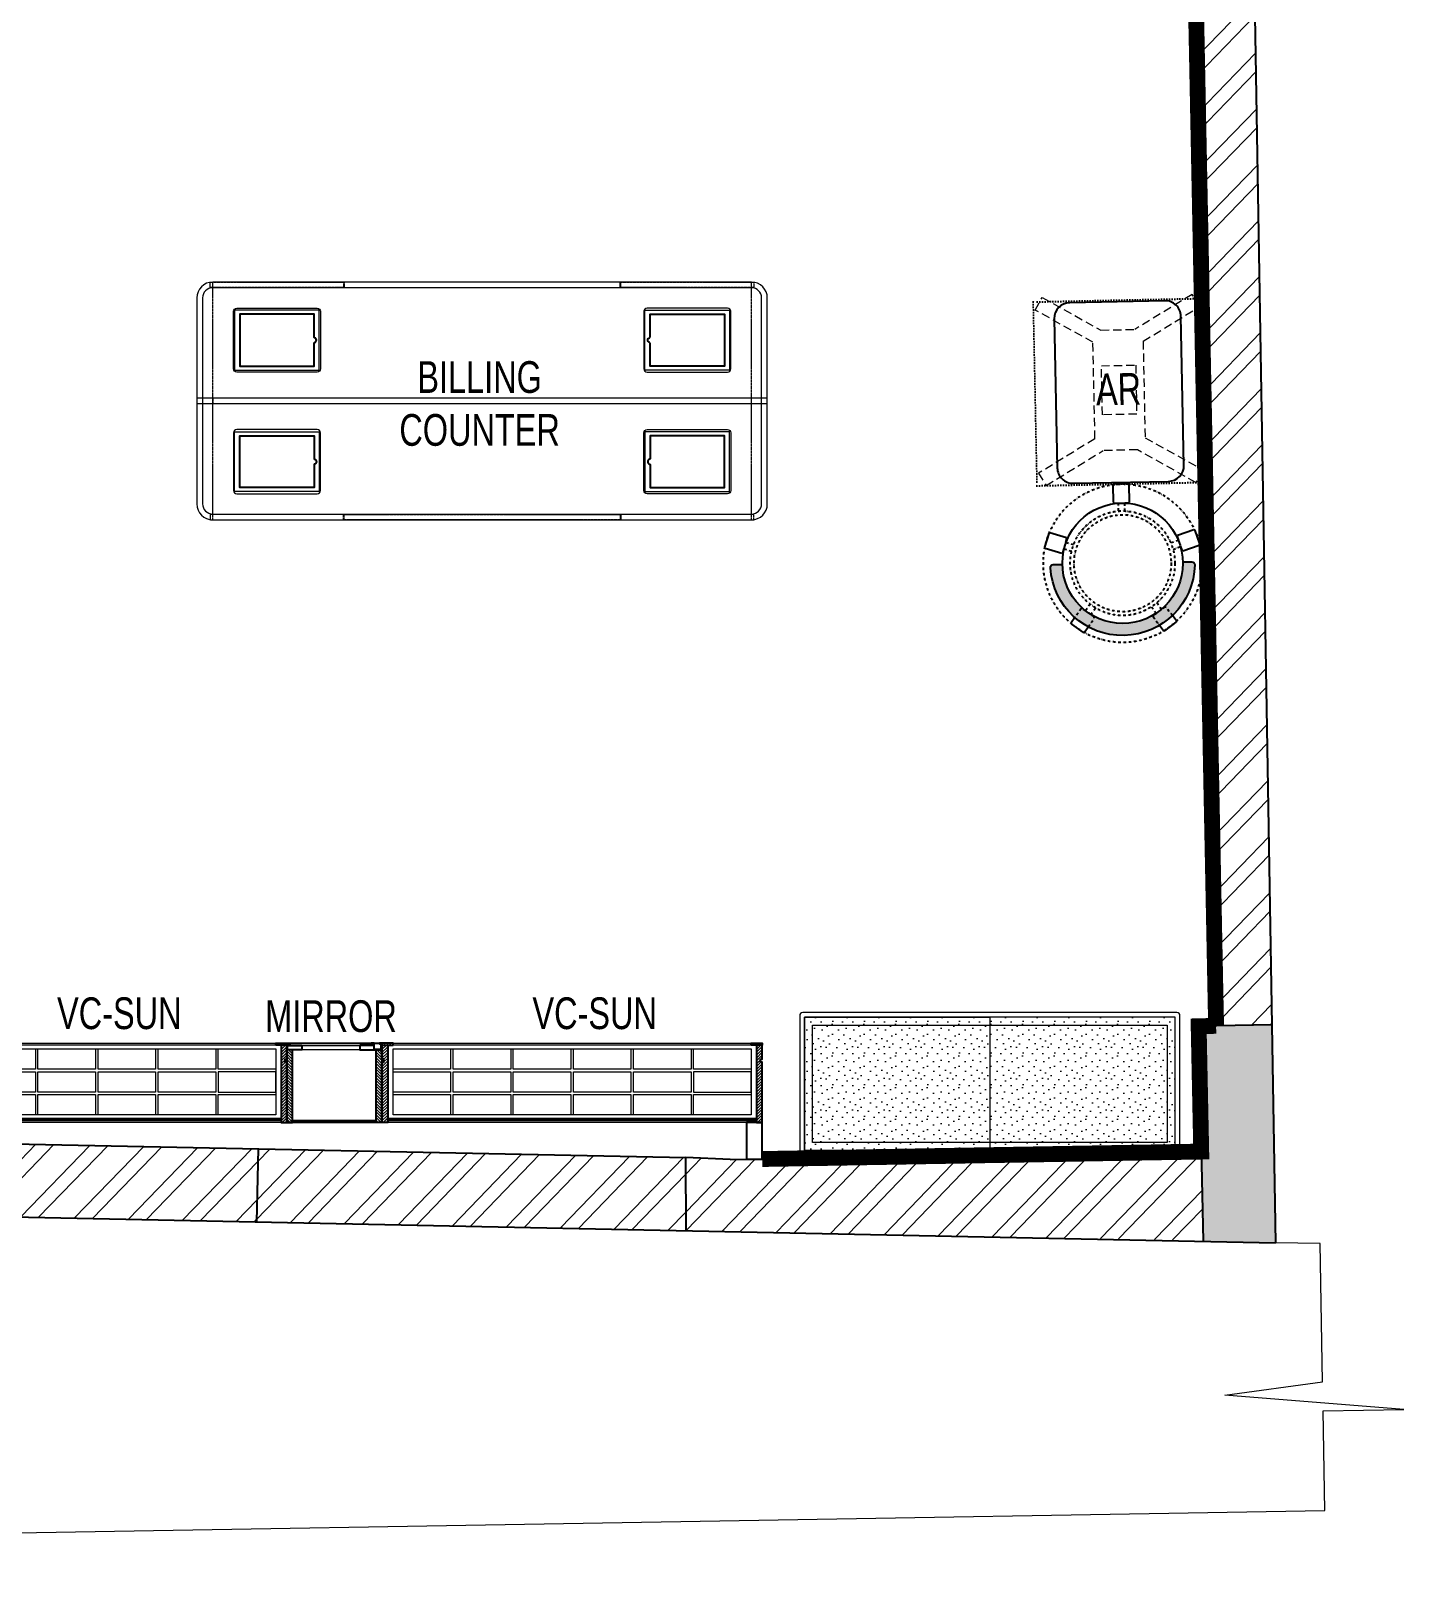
# Model space of a CAD drawing. Header units: feet. Extents: x 10328643 to 10345077, y -6275221 to -6263397.
# Drawn here: x 10340739 to 10345071, y -6275181 to -6270282 of the extents above; entities that cross this region are included whole.
import ezdxf

# ---------------------------------------------------------------- set-up
doc = ezdxf.new("R2010")
doc.units = ezdxf.units.FT
doc.header["$LTSCALE"] = 33
doc.header["$MEASUREMENT"] = 0
for name, pattern in [('ACAD_ISO03W100', [30, 12, -18]), ('DASHDOT2', [0.5, 0.25, -0.125, 0, -0.125]), ('DOT', [0.25, 0, -0.25]), ('HIDDEN2', [4.7624999999999975, 3.174999999999998, -1.587499999999999]), ('HIDDENX2', [0.75, 0.5, -0.25])]:
    doc.linetypes.add(name, pattern=pattern)
doc.layers.add('A-WALL', color=1, linetype='Continuous')
doc.layers.add('column', color=10, linetype='Continuous')
for name, color, linetype, lineweight in [('A-WALL HATCH', 251, 'Continuous', 0), ('column hatch', 5, 'Continuous', 0), ('HATCH', 9, 'Continuous', 9), ('LENS-HATCH', 251, 'Continuous', 5), ('LENS-PARTITION', 21, 'Continuous', 25), ('LENS-TEXT', 31, 'Continuous', 5), ('LENS_DIMENSION', 193, 'Continuous', 0), ('LENS_TEXT', 31, 'Continuous', 5), ('LK-FF&E FLOOR', 1, 'Continuous', 9), ('LK-FF&E WALL', 1, 'Continuous', 9), ('LK-FLUTTED FINISH', 20, 'Continuous', 30), ('LK-MIRROR', 133, 'Continuous', 13), ('LN-ELEVATION-1', 81, 'Continuous', 25), ('LN-ELEVATION-2', 103, 'Continuous', 20), ('LN-ELEVATION-3', 125, 'Continuous', 18), ('LN-ELEVATION-4', 145, 'Continuous', 13), ('LN-ELEVATION-5', 167, 'Continuous', 5), ('LN-HATCH', 251, 'Continuous', 0), ('PLANO-TXT', 252, 'Continuous', 5), ('Steps', 4, 'Continuous', 9)]:
    doc.layers.add(name, color=color, linetype=linetype, lineweight=lineweight)
doc.styles.add('LK TXT', font='GILC____.TTF', dxfattribs={"height": 100})
pattern_1 = [(45, (-3677982.209785789, 5465809.630638593), (-88.29995930067012, 88.29995930067012), []), (45, (-3677923.343146354, 5465809.630638593), (-88.29995930067012, 88.29995930067012), [])]
pattern_2 = [(45, (7858054.083674966, 3504049.203216764), (-4.490128060534575, 4.490128060534575), [])]

# ---------------------------------------------------------------- blocks, each defined once
blk = doc.blocks.new('A$Cfa4c734a')
at = {"layer": 'A-WALL HATCH'}
h = blk.add_hatch(dxfattribs=at)
h.set_pattern_fill('ANSI32', color=256, scale=333)
h.set_pattern_definition(pattern_1)
h.paths.add_polyline_path([(-140.8002693178132, 1534.868559050374), (-140.8002693178132, 11504.88015948795), (-1337.123808131553, 11516.73587332852), (-1339.403024584055, 11286.74716670904), (-331.4525190526619, 11276.75825286563), (-326.7478757947683, 4255.226223836653), (-326.1336221406236, 4058.874749935232), (-317.1160403387621, 1535.060372652486)])
h.paths.add_polyline_path([(-4479.265048931353, 6212.593245977537), (-4479.265048931353, 11239.59324597753), (-4709.265048931352, 11239.59324597753), (-4709.265048931352, 6212.593245977537)])
h.paths.add_polyline_path([(-3159.313659571111, 11304.78270559478), (-3157.034443117678, 11534.77141221426), (-4149.265048931352, 11544.60453991312), (-4149.265048931352, 11314.59324597753)])
h.paths.add_polyline_path([(-4709.265048931352, 5790.847628092393), (-4709.265048931352, 6020.880699847825), (-8083.252623632551, 6078.099506177939), (-8083.252623632551, 5848.066434422508)])
h.paths.add_polyline_path([(-8598.25262363255, 5856.800220367499), (-8598.25262363255, 6086.83329212293), (-11735.25262363255, 6140.033071755432), (-11735.25262363255, 5910)])
h.paths.add_polyline_path([(-326.748817663566, 4255.527300314454), (-326.1337621833336, 4058.91951579431), (-326.0527735147625, 4058.919561185874), (-326.7397916074842, 4255.527255986817)])
h.paths.add_polyline_path([(-1857.462878000922, 1139.272289847024), (-1997.384313770099, 1147.6979537429), (-1999.727950536646, 917.6236868100241), (-370.2185042239725, 858.6751408837736), (-370.2185042239725, 1139.469099324196)])
h = blk.add_hatch(dxfattribs=at)
h.set_pattern_fill('ANSI32', color=256, scale=333)
h.set_pattern_definition(pattern_1)
h.paths.add_polyline_path([(-3157.034443117683, 11534.77141221381), (-3159.31365957111, 11304.78270559494), (-1339.403024584048, 11286.74716670974), (-1337.123808131553, 11516.73587332847)])
h.paths.add_polyline_path([(-1999.727950536643, 917.6236868102641), (-1997.384313770099, 1147.69795374291), (-3346.43214078061, 1198.392730979316), (-3355.069028753796, 968.5549530440475)])
h = blk.add_hatch(dxfattribs=at)
h.set_pattern_fill('ANSI32', color=256, scale=333)
h.set_pattern_definition(pattern_1)
h.paths.add_polyline_path([(-3355.069028753788, 968.5549530442804), (-3346.432140780613, 1198.392730979249), (-4453.650653615594, 1240), (-4453.650653615594, 1009.83766343724)])
at = {"layer": 'column hatch'}
h = blk.add_hatch(color=251, dxfattribs=at)
h.dxf.hatch_style = 1
h.paths.add_polyline_path([(-140.8002693178132, 847.7685469025745), (-140.8002693178132, 1534.868559050374), (-372.1150162992999, 1534.673810766078), (-369.7132126856595, 856.3706812663003)])
at = {"layer": 'A-WALL'}
for p, q in [((-140.8002693178132, 11504.88015948795), (-140.8002693178132, 847.7685469025745)), ((-331.4525190526619, 11276.75825286563), (-326.7478757947683, 4255.226223836653)), ((-326.7478757947683, 4255.226223836653), (-326.1336221406236, 4058.874749935232)), ((-326.1336221406236, 4058.874749935232), (-317.1160341817885, 1535.058649563231)), ((-4453.650653615594, 1240), (-1997.38431377057, 1147.697953742929)), ((-3346.432140780613, 1198.392730979249), (-3355.069028753788, 968.5549530442804)), ((-1999.727950536646, 917.6236868100241), (-1997.384313770099, 1147.6979537429)), ((-1857.462878000922, 1139.272289847024), (-1997.38431377057, 1147.697953742929)), ((-1857.462878000922, 1139.272289847024), (-370.7149390177801, 1139.272289847024)), ((-4728.650653615594, 1020.171666027978), (-140.8002693178132, 847.7685469025745))]:
    blk.add_line(p, q, dxfattribs=at)
at = {"layer": 'column'}
for p, q in [((-140.8002693178132, 1534.868559050374), (-372.1150162992999, 1534.673810766078)), ((-372.1150162992999, 1534.673810766078), (-369.7132126856595, 856.3706812663003)), ((-372.1150162992999, 1534.673810766078), (-369.7132126856595, 856.3706812663003))]:
    blk.add_line(p, q, dxfattribs=at)
at = {"layer": 'Steps'}
for p, q in [((0, 842.4775274554268), (-140.8002693178132, 847.7685469025745)), ((0, 406.9005068922415), (0, 842.4775274554268)), ((-309.6892213970423, 369.8754642764106), (0, 406.9005068922415)), ((255.0894590085373, 315.3105371994898), (-309.6892213970423, 369.8754642764106)), ((0, 0), (0, 315.3105371994898)), ((0, 315.3105371994898), (255.0894590085373, 315.3105371994898)), ((-13635.25262363255, 0), (0, 0))]:
    blk.add_line(p, q, dxfattribs=at)
blk = doc.blocks.new('VC HD 1200')
at = {"layer": 'LN-HATCH', "ltscale": 0.5}
h = blk.add_hatch(dxfattribs=at)
h.set_pattern_fill('ANSI31', color=256, scale=2)
h.set_pattern_definition([(45, (3760859.752907088, 1795248.935917533), (-4.490128060534575, 4.490128060534575), [])])
h.paths.add_polyline_path([(-1200, 250), (-1200, 60), (-1194, 60), (-1194, 50), (-1200, 50), (-1200, 6), (-1182, 6), (-1182, 250)])
h = blk.add_hatch(dxfattribs=at)
h.set_pattern_fill('ANSI31', color=256, scale=2)
h.set_pattern_definition(pattern_2)
h.paths.add_polyline_path([(0, 250), (0, 60), (-6, 60), (-6, 50), (0, 50), (0, 6), (-18, 6), (-18, 250)])
h = blk.add_hatch(dxfattribs=at)
h.set_pattern_fill('ANSI31', color=256, scale=2)
h.set_pattern_definition([(45, (7858047.083674965, 3504049.203216764), (-4.490128060534575, 4.490128060534575), [])])
h.paths.add_polyline_path([(-1165, 6), (-1165, 0), (-1200, 0), (-1200, 6)])
h = blk.add_hatch(dxfattribs=at)
h.set_pattern_fill('ANSI31', color=256, scale=2)
h.set_pattern_definition(pattern_2)
h.paths.add_polyline_path([(-28, 6), (-28, 0), (0, 0), (0, 6)])
at = {"layer": 'LN-ELEVATION-1', "ltscale": 0.5}
for points in [[(-1200, 250), (-1200, 60), (-1194, 60), (-1194, 50), (-1200, 50), (-1200, 6), (-1182, 6), (-1182, 250)], [(0, 250), (0, 60), (-6, 60), (-6, 50), (0, 50), (0, 6), (-18, 6), (-18, 250)], [(-18, 238), (-1182, 238), (-1182, 244), (-18, 244)], [(-1165, 6), (-1165, 0), (-1200, 0), (-1200, 6)], [(-35, 6), (-35, 0), (0, 0), (0, 6)]]:
    blk.add_lwpolyline(points, close=True, dxfattribs=at)
at = {"layer": 'LN-ELEVATION-3', "ltscale": 0.5}
for p, q in [((-1182, 250), (-18, 250)), ((-1165, 6), (-35, 6)), ((-35, 0), (-1165, 0))]:
    blk.add_line(p, q, dxfattribs=at)
for points in [[(-1165.000000000465, 226), (-35, 226), (-35, 18), (-1165.000000000465, 18)], [(-1165.000000000465, 226), (-983.3333333334886, 226), (-983.3333333334886, 162), (-1165.000000000465, 162)], [(-975.3333333334886, 226), (-793.6666666665112, 226), (-793.6666666665112, 162), (-975.3333333334886, 162)], [(-785.6666666665112, 226), (-603.9999999995342, 226), (-603.9999999995342, 162), (-785.6666666665112, 162)], [(-595.9999999995342, 226), (-414.3333333325572, 226), (-414.3333333325572, 162), (-595.9999999995342, 162)], [(-406.3333333325572, 226), (-224.6666666655801, 226), (-224.6666666655801, 162), (-406.3333333325572, 162)], [(-216.6666666655801, 226), (-34.99999999860302, 226), (-34.99999999860302, 162), (-216.6666666655801, 162)], [(-1165.000000000465, 90), (-983.3333333334886, 90), (-983.3333333334886, 154), (-1165.000000000465, 154)], [(-975.3333333334886, 154), (-793.6666666665112, 154), (-793.6666666665112, 90), (-975.3333333334886, 90)], [(-785.6666666665112, 154), (-603.9999999995342, 154), (-603.9999999995342, 90), (-785.6666666665112, 90)], [(-595.9999999995342, 154), (-414.3333333325572, 154), (-414.3333333325572, 90), (-595.9999999995342, 90)], [(-406.3333333325572, 154), (-224.6666666655801, 154), (-224.6666666655801, 90), (-406.3333333325572, 90)], [(-216.6666666655801, 154), (-34.99999999860302, 154), (-34.99999999860302, 90), (-216.6666666655801, 90)], [(-1165.000000000465, 82), (-983.3333333334886, 82), (-983.3333333334886, 18), (-1165.000000000465, 18)], [(-975.3333333334886, 82), (-793.6666666665112, 82), (-793.6666666665112, 18), (-975.3333333334886, 18)], [(-785.6666666665112, 82), (-603.9999999995342, 82), (-603.9999999995342, 18), (-785.6666666665112, 18)], [(-595.9999999995342, 82), (-414.3333333325572, 82), (-414.3333333325572, 18), (-595.9999999995342, 18)], [(-406.3333333325572, 82), (-224.6666666655801, 82), (-224.6666666655801, 18), (-406.3333333325572, 18)], [(-216.6666666655801, 82), (-34.99999999860302, 82), (-34.99999999860302, 18), (-216.6666666655801, 18)]]:
    blk.add_lwpolyline(points, close=True, dxfattribs=at)
blk = doc.blocks.new('MIRROR')
at = {"layer": 'LN-HATCH', "ltscale": 0.5}
h = blk.add_hatch(dxfattribs=at)
h.set_pattern_fill('ANSI31', color=256, scale=2)
h.set_pattern_definition([(45, (4060433.741624544, 1708720.786904081), (-4.490128060534575, 4.490128060534575), [])])
h.paths.add_polyline_path([(212.944788963403, 101.3407590774622), (230.944788963403, 101.3407590774622), (230.944788963403, -127.6592409225377), (212.944788963403, -127.6592409225377)])
h.paths.add_polyline_path([(230.944788963403, 95.34075907746227), (494.9447889634027, 95.34075907746227), (494.9447889634027, 101.3407590774622), (230.944788963403, 101.3407590774622)])
h.paths.add_polyline_path([(512.9447889634027, 101.3407590774622), (494.9447889634027, 101.3407590774622), (494.9447889634027, -127.6592409225377), (512.9447889634027, -127.6592409225377)])
at = {"layer": 'Defpoints'}
blk.add_lwpolyline([(512.9447889634027, 101.3407590774622), (212.944788963403, 101.3407590774622), (212.944788963403, -148.6592409225377), (512.9447889634027, -148.6592409225377)], close=True, dxfattribs=at)
at = {"layer": 'LN-ELEVATION-1'}
for points in [[(212.944788963403, 101.3407590774622), (230.944788963403, 101.3407590774622), (230.944788963403, -127.6592409225377), (212.944788963403, -127.6592409225377)], [(230.944788963403, 95.34075907746227), (494.9447889634027, 95.34075907746227), (494.9447889634027, 101.3407590774622), (230.944788963403, 101.3407590774622)], [(512.9447889634027, 101.3407590774622), (494.9447889634027, 101.3407590774622), (494.9447889634027, -127.6592409225377), (512.9447889634027, -127.6592409225377)], [(259.944788963403, -141.6592409225377), (259.944788963403, -127.6592409225377), (214.944788963403, -127.6592409225377), (214.944788963403, -148.6592409225377), (223.944788963403, -148.6592409225377), (223.944788963403, -147.1592409225377), (216.444788963403, -147.1592409225377), (216.444788963403, -141.6592409225377)], [(442.944788963403, -141.6592409225377), (442.944788963403, -127.6592409225377), (487.9447889634028, -127.6592409225377), (487.9447889634028, -148.6592409225377), (478.9447889634026, -148.6592409225377), (478.9447889634026, -147.1592409225377), (486.4447889634027, -147.1592409225377), (486.4447889634027, -141.6592409225377)], [(504.944788963403, -148.6592409225377), (504.944788963403, -147.1592409225377), (509.444788963403, -147.1592409225377), (509.444788963403, -129.1592409225377), (487.9447889634028, -129.1592409225377), (487.9447889634028, -127.6592409225377), (510.9447889634028, -127.6592409225377), (510.9447889634028, -148.6592409225377)]]:
    blk.add_lwpolyline(points, close=True, dxfattribs=at)
at = {"layer": 'LN-ELEVATION-2', "color": 4, "lineweight": 0}
blk.add_lwpolyline([(216.444788963403, -141.6592409225377), (486.4447889634027, -141.6592409225377), (486.4447889634027, -147.1592409225377), (216.444788963403, -147.1592409225377)], close=True, dxfattribs=at)
at = {"layer": 'LN-ELEVATION-2'}
blk.add_lwpolyline([(259.944788963403, -141.6592409225377), (442.944788963403, -141.6592409225377), (442.944788963403, -127.6592409225377), (259.944788963403, -127.6592409225377)], close=True, dxfattribs=at)
at = {"layer": 'LN-ELEVATION-4', "ltscale": 0.5}
blk.add_line((478.9447889634026, -148.6592409225377), (223.944788963403, -148.6592409225377), dxfattribs=at)
blk = doc.blocks.new('AR')
at = {"layer": 'LN-ELEVATION-2', "linetype": 'DOT', "lineweight": 25}
blk.add_lwpolyline([(0, 13.41378593863919), (530, 13.41378593863919), (530, 593.4137859386392), (0, 593.4137859386392)], close=True, dxfattribs=at)
at = {"layer": 'LN-ELEVATION-2', "lineweight": 25}
blk.add_lwpolyline([(465, 68.22063546301797), (465, 538.2206354630179, 0.4142135623730951), (415, 588.2206354630177), (115, 588.2206354630177, 0.4142135623730951), (65, 538.2206354630179), (65, 68.22063546301797, 0.4142135623730951), (115, 18.22063546301797), (415, 18.22063546301797, 0.4142135623730951)], format="xyb", close=True, dxfattribs=at)
at = {"layer": 'LN-ELEVATION-4', "linetype": 'HIDDEN2', "ltscale": 0.25}
for points in [[(185.8456009030342, 448.8780772723258), (5.888936847448348, 554.0078910568263), (28.48512306064368, 593.350836840691), (211.0874861851335, 486.6754184374586)], [(344.154399111867, 448.8780772762837), (524.1110631600021, 554.0078910947777), (501.5148769393563, 593.3508368753828), (318.9125138223171, 486.6754184374586)], [(185.8456009030342, 144.472759603057), (185.8456009030342, 448.8780772723258)], [(211.0874861851335, 486.6754184376913), (318.9125138223171, 486.6754184376913)], [(344.154399111867, 448.8780772762837), (344.154399111867, 144.4727595990989)], [(185.8456009030342, 144.472759603057), (5.888936847448348, 39.34294581855647), (28.48512306064368, 3.46917659e-08), (211.0874861851335, 106.6754184379242)], [(318.9125138223171, 106.6754184376914), (211.0874861851335, 106.6754184376914)], [(344.154399111867, 144.4727595990989), (524.1110631600021, 39.34294578060508), (501.5148769393563, 0), (318.9125138223171, 106.6754184379242)]]:
    blk.add_lwpolyline(points, dxfattribs=at)
blk.add_lwpolyline([(210.8456009030342, 373.9866790841333), (319.154399111867, 373.9866790841333), (319.154399111867, 219.3641577917151), (210.8456009030342, 219.3641577917151)], close=True, dxfattribs=at)
blk = doc.blocks.new('DR STOOL')
at = {"layer": 'HATCH'}
h = blk.add_hatch(dxfattribs=at)
h.set_pattern_fill('ANSI36', color=250, angle=-90.00000000000001)
h.set_pattern_definition([(315, (-227.8099174643867, 917.3997257252777), (6.173926083235043, -1.683798022700468), [7.9375, -1.587499999999999, 0, -1.587499999999999])])
edge = h.paths.add_edge_path()
edge.add_line((-190.0000000041909, 4.511094e-10), (-218.6899174675346, 4.511094e-10))
edge.add_arc((-218.6899174670689, 9.120000000388245), 9.119999999940092, 177.6119845363388, 269.9999999996136, ccw=False)
edge.add_arc((-1.8626451e-09, 3.565219e-10), 228.000000002257, 2.3880154632688004, 177.6119845367313, ccw=False)
edge.add_arc((218.6899174633436, 9.120000000497384), 9.120000000051716, -90.00000000034493, 2.3880154629299, ccw=False)
edge.add_line((218.6899174633436, 4.511094e-10), (190, 4.511094e-10))
edge.add_arc((-1.8626451e-09, 4.511094e-10), 190.000000001979, -1.27e-14, 180)
at = {"layer": 'LN-ELEVATION-1', "color": 1, "ltscale": 100}
for p, q in [((-128.6221585394814, 215.4841044476634), (-165.2704676063731, 189.0243927398114)), ((-124.7228340068832, 214.8545704018979), (-128.6221585394814, 215.4841044476634)), ((-112.6981821293011, 198.1996966340157), (-124.7228340068832, 214.8545704018979)), ((124.7553772013634, 214.9803744515593), (112.5488144652918, 198.2845540212292)), ((128.7014972954057, 215.5933048763618), (124.7553772013634, 214.9803744515593)), ((128.7014972954057, 215.5933048763618), (124.7553772013634, 214.9803744515593)), ((165.1911288509145, 188.915192311113), (128.7014972954057, 215.5933048763618)), ((165.1911288509145, 188.915192311113), (128.7014972954057, 215.5933048763618)), ((-165.2704676063731, 189.0243927398114), (-165.9069543029182, 185.0820035930228)), ((-165.9069543029182, 185.0820035930228), (-153.8003208162263, 168.3135803133482)), ((153.6734594982117, 168.4294150282658), (165.7973639420234, 185.0121775862135)), ((165.7973639420234, 185.0121775862135), (165.1911288509145, 188.915192311113)), ((165.7973639420234, 185.0121775862135), (165.1911288509145, 188.915192311113)), ((-191.2928382232785, -35.45407700946089), (-242.9550312487409, -52.24013893969095)), ((-187.9259491492994, -37.1695928365807), (-191.2928382232785, -35.45407700946089)), ((-184.1424400564283, -48.81403796559607), (-187.9259491492994, -37.1695928365807)), ((188.0651108901948, -36.96233201187715), (184.0504167033359, -49.19388854173303)), ((191.3981811110861, -35.27656588272658), (188.0651108901948, -36.96233201187715)), ((243.0100176925771, -52.21682526778022), (191.3981811110861, -35.27656588272658)), ((-242.9550312487409, -52.24013893969095), (-244.7482102331705, -55.75945052818861)), ((-244.7482102331705, -55.75945052818861), (-230.7800458371639, -98.74904560100549)), ((-227.2218665438704, -100.5620286722478), (-175.5596735184081, -83.7759667420105)), ((-173.8639617776498, -80.4479453730819), (-177.8421125086024, -68.2044548037811)), ((-175.5596735184081, -83.7759667420105), (-173.8639617776498, -80.4479453730819)), ((177.6922140880488, -68.56540505095472), (173.8739495249465, -80.1985000452405)), ((173.8739495249465, -80.1985000452405), (175.5794035866856, -83.5704969359358)), ((175.5794035866856, -83.5704969359358), (227.1912401677109, -100.5107563209894)), ((230.715890809428, -98.7280946081737), (244.8123673382215, -55.78040257930116)), ((244.8123673382215, -55.78040257930116), (243.0100176925771, -52.21682526778022)), ((-230.7800458371639, -98.74904560100549), (-227.2218665438704, -100.5620286722478)), ((227.1912401677109, -100.5107563209894), (230.715890809428, -98.7280946081737)), ((-22.72193054761737, -190.2142363802995), (-25.39390889601782, -192.886214728569)), ((-25.39390889601782, -192.886214728569), (-25.39390889601782, -247.2070584567482)), ((-10.47823652112856, -190.2142363802995), (-22.72193054761737, -190.2142363802995)), ((22.78362171910703, -190.2142363802995), (9.910054048988968, -190.2142363802995)), ((25.42475448176265, -192.8553691428751), (22.78362171910703, -190.2142363802995)), ((25.42475448176265, -247.1762128710543), (25.42475448176265, -192.8553691428751)), ((-25.39390889601782, -247.2070584567482), (-22.60096735274419, -250)), ((-22.60096735274419, -250), (22.60096735274419, -250)), ((22.60096735274419, -250), (25.42475448176265, -247.1762128710543))]:
    blk.add_line(p, q, dxfattribs=at)
at = {"layer": 'LN-ELEVATION-1', "linetype": 'DASHDOT2'}
for p, q in [((-92.92521573789418, 170.8129362839827), (-112.6981821293011, 198.1996966340157)), ((112.5488144652918, 198.2845540212292), (92.69529851106927, 171.1294289919315)), ((-153.8003208162263, 168.3135803133482), (-134.1093360339291, 141.0403694751003)), ((-130.4219571123831, 140.4450534014686), (-119.9844727469608, 147.9808124662595)), ((-119.9844727469608, 147.9808124662595), (-105.3687285655178, 126.9741353208374)), ((-103.4542870586738, 159.9154408004979), (-93.52748446213081, 167.0824927485227)), ((-88.15393704269081, 139.4771787207864), (-103.4542870586738, 159.9154408004979)), ((-93.52748446213081, 167.0824927485227), (-92.92521573789418, 170.8129362839827)), ((103.6608748426661, 159.8406005539291), (88.19885099539533, 139.4487815762331)), ((92.69529851106927, 171.1294289919315), (93.26858203159645, 167.4385604566923)), ((93.26858203159645, 167.4385604566923), (103.6608748426661, 159.8406005539291)), ((105.4096150295809, 126.94019481352), (120.1194891873747, 147.8074627162714)), ((120.1194891873747, 147.8074627162714), (130.0033113472163, 140.5812532722048)), ((133.7372852512635, 141.1612321265929), (153.6734594982117, 168.4294150282658)), ((-134.1093360339291, 141.0403694751003), (-130.4219571123831, 140.4450534014686)), ((130.0033113472163, 140.5812532722048), (133.7372852512635, 141.1612321265929)), ((-159.954806596972, -40.49024384317454), (-184.1424400564283, -48.81403796559607)), ((184.0504167033359, -49.19388854173303), (159.8786162491887, -40.79004861696012)), ((-177.8421125086024, -68.2044548037811), (-153.4148110738024, -60.73628028803068)), ((153.3006618716754, -61.02382378749462), (177.6922140880488, -68.56540505095472)), ((-10.92024635523557, -164.6382343793375), (-10.47823652112856, -190.2142363802995)), ((9.910054048988968, -190.2142363802995), (10.35584833659231, -164.674698740353))]:
    blk.add_line(p, q, dxfattribs=at)
at = {"layer": 'LN-ELEVATION-1', "color": 1, "ltscale": 100}
blk.add_lwpolyline([(-190.0000000023283, 0), (-218.6899174656719, 0, -0.4264743413925903), (-227.8019973598421, 9.5, -0.959166304662544), (227.8019973593764, 9.5, -0.4264743413925903), (218.6899174647406, 0), (190.0000000013969, 0)], format="xyb", dxfattribs=at)
at = {"layer": 'LN-ELEVATION-1', "linetype": 'DASHDOT2'}
for radius in [250, 165, 153]:
    blk.add_circle((0, 0), radius, dxfattribs=at)
at = {"layer": 'LN-ELEVATION-1', "color": 1, "ltscale": 100}
blk.add_circle((0, 0), 190, dxfattribs=at)
blk = doc.blocks.new('I-PAD Frame')
at = {"color": 3, "linetype": 'Continuous'}
blk.add_lwpolyline([(357868.7410323084, -232321.1361381283), (358122.7410323085, -232321.1361381283, 0.4142135623713902), (358132.7410323086, -232311.1361381283), (358132.7410323086, -232129.1361381283, 0.4142135623713902), (358122.7410323085, -232119.1361381283), (357868.7410323084, -232119.1361381283, 0.4142135623713902), (357858.7410323085, -232129.1361381283), (357858.7410323085, -232311.1361381283, 0.4142135623713902)], format="xyb", close=True, dxfattribs=at)
at = {"color": 3, "linetype": 'Continuous', "lineweight": 25}
blk.add_lwpolyline([(358113.2410323085, -232229.6755301424), (358113.2410323085, -232302.1361381283), (357878.2410323086, -232302.1361381283), (357878.2410323086, -232138.1361381283), (358113.2410323085, -232138.1361381283), (358113.2410323085, -232210.5967461141, 0.3275382217372251), (358114.6410323081, -232212.5046245168, -0.733799385757267), (358114.6410323086, -232227.7676517396, 0.3275382217372252)], format="xyb", close=True, dxfattribs=at)
blk = doc.blocks.new('Billing Counter 1800')
at = {"color": 5, "linetype": 'HIDDENX2', "ltscale": 0.025}
for p, q in [((-849.9999978118577, -374.9978339364752), (-850.0000002956948, 375)), ((849.9999976539983, -374.9978339364752), (850.0000001378356, 375))]:
    blk.add_line(p, q, dxfattribs=at)
at = {"color": 0, "linetype": 'Continuous'}
for p, q in [((850, 375), (-850, 375)), ((900, -325), (900, 325)), ((-850, -375), (850, -375))]:
    blk.add_line(p, q, dxfattribs=at)
at = {"color": 2, "linetype": 'Continuous'}
blk.add_line((849, -375), (849.9999976539983, -374.9978339364752), dxfattribs=at)
at = {"color": 2, "linetype": 'HIDDENX2', "ltscale": 0.025}
for points in [[(-857.9999984272289, 375), (-437.4115580061916, 375), (-437.4115580851212, 358), (-857.9999985061586, 358)], [(435.3333326776046, 375), (-435.2551077436656, 375), (-435.2551076647359, 358), (435.3333327565342, 358)], [(437.3333327565342, 375), (857.9217731775715, 375), (857.9217730986419, 358), (437.3333326776046, 358)], [(-857.9999984272289, -375), (-437.4115580061916, -375), (-437.4115580851212, -358), (-857.9999985061586, -358)], [(435.3333326776046, -375), (-435.2551077436656, -375), (-435.2551076647359, -358), (435.3333327563014, -358)], [(437.3333327563013, -375), (857.9217731775715, -375), (857.9217730986419, -358), (437.3333326776046, -358)]]:
    blk.add_lwpolyline(points, close=True, dxfattribs=at)
at = {"color": 5, "linetype": 'Continuous'}
for points in [[(-780.9166655030566, 97.25000000000001), (-513.9166655030567, 97.25000000000001), (-513.9166655030567, 286.25), (-780.9166655030566, 286.25)], [(780.9166655030566, 97.25000000000001), (513.9166655030567, 97.25000000000001), (513.9166655030567, 286.25), (780.9166655030566, 286.25)], [(-780.9166655030566, -97.25000000000001), (-513.9166655030567, -97.25000000000001), (-513.9166655030567, -286.25), (-780.9166655030566, -286.25)], [(780.9166655030566, -97.25000000000001), (513.9166655030567, -97.25000000000001), (513.9166655030567, -286.25), (780.9166655030566, -286.25)]]:
    blk.add_lwpolyline(points, close=True, dxfattribs=at)
at = {"color": 5, "linetype": 'HIDDENX2', "ltscale": 0.025}
blk.add_lwpolyline([(850, 8.5), (-850, 8.5), (-850, -8.5), (850, -8.5)], close=True, dxfattribs=at)
at = {"color": 0, "linetype": 'Continuous'}
for centre, radius, start, end in [((-850, 325), 50.0000000000291, 90, 180), ((849.999999999767, 325), 50.00000000005822, 0, 90), ((849.999999999767, -325), 50.0000000000291, 270, 0)]:
    blk.add_arc(centre, radius, start, end, dxfattribs=at)
at = {"layer": 'LN-ELEVATION-2'}
blk.add_line((-900, 325), (-900, -325), dxfattribs=at)
for points in [[(850, 375), (-850, 375, 0.4142135623725836), (-900, 325), (-900, -325, 0.4142135623725836), (-850, -375), (850, -375, 0.4142135623725837), (900, -325), (900, 325, 0.4142135623725836)], [(850, 357), (-850, 357, 0.4142135623730951), (-882, 325), (-882, -325, 0.4142135623730951), (-850, -357), (850, -357, 0.4142135623730951), (882, -325), (882, 325, 0.4142135623730951)]]:
    blk.add_lwpolyline(points, format="xyb", close=True, dxfattribs=at)
blk.add_lwpolyline([(-900, -8.5), (900, -8.5), (900, 8.5), (-900, 8.5)], close=True, dxfattribs=at)
blk.add_arc((-850, -325), 50.00000000005822, 180, 270, dxfattribs=at)
at = {"color": 2, "linetype": 'Continuous', "xscale": -1, "rotation": 180}
blk.add_blockref('I-PAD Frame', (-358643.1576978308, -232028.3861380983), dxfattribs=at)
at = {"color": 2, "linetype": 'Continuous', "rotation": 180}
blk.add_blockref('I-PAD Frame', (358643.1576977922, -232028.3861381579), dxfattribs=at)
at = {"color": 2, "linetype": 'Continuous'}
blk.add_blockref('I-PAD Frame', (-358643.1576978113, 232028.3861381281), dxfattribs=at)
at = {"color": 2, "linetype": 'Continuous', "xscale": -1}
blk.add_blockref('I-PAD Frame', (358643.1576978117, 232028.3861381281), dxfattribs=at)
at = {"layer": 'LENS-TEXT', "color": 0, "linetype": 'Continuous', "ltscale": 3, "insert": (-7.865375894587486, -8.871815700083971), "char_height": 100, "attachment_point": 5, "style": 'LK TXT'}
blk.add_mtext_dynamic_manual_height_columns('BILLING COUNTER', width=353.0555573365615, gutter_width=0.5, heights=[0], dxfattribs=at)
blk = doc.blocks.new('2 seater bench')
at = {"layer": 'LENS-HATCH', "lineweight": 0}
h = blk.add_hatch(dxfattribs=at)
h.set_pattern_fill('STIP1', color=177, scale=100, angle=269.9999999999999, pattern_type=2)
h.set_pattern_definition([(270, (6617251.078707985, -170421.6063060569), (100, -1.516e-13), [0, -100]), (270, (6617235.078707984, -170433.6063060569), (100, -1.516e-13), [0, -100]), (270, (6617211.078707985, -170428.6063060569), (100, -1.516e-13), [0, -100]), (270, (6617188.078707985, -170463.6063060569), (100, -1.516e-13), [0, -100]), (270, (6617224.078707985, -170460.6063060569), (100, -1.516e-13), [0, -100]), (270, (6617248.078707985, -170487.6063060569), (100, -1.516e-13), [0, -100]), (270, (6617255.078707985, -170452.6063060569), (100, -1.516e-13), [0, -100]), (270, (6617214.078707985, -170494.6063060569), (100, -1.516e-13), [0, -100]), (270, (6617182.078707985, -170489.6063060569), (100, -1.516e-13), [0, -100]), (270, (6617167.078707985, -170415.6063060568), (100, -1.516e-13), [0, -100]), (270, (6617187.078707985, -170433.6063060569), (100, -1.516e-13), [0, -100]), (270, (6617168.078707984, -170447.6063060569), (100, -1.516e-13), [0, -100]), (270, (6617232.078707985, -170508.6063060569), (100, -1.516e-13), [0, -100]), (270, (6617207.078707984, -170476.6063060568), (100, -1.516e-13), [0, -100]), (270, (6617240.078707984, -170468.6063060569), (100, -1.516e-13), [0, -100]), (270, (6617231.078707984, -170485.6063060569), (100, -1.516e-13), [0, -100]), (270, (6617204.078707985, -170449.6063060568), (100, -1.516e-13), [0, -100]), (270, (6617258.078707984, -170477.6063060569), (100, -1.516e-13), [0, -100]), (270, (6617199.078707984, -170508.6063060569), (100, -1.516e-13), [0, -100]), (270, (6617169.078707985, -170505.6063060569), (100, -1.516e-13), [0, -100])])
h.paths.add_polyline_path([(585, 210), (0, 210), (0, -210), (585, -210)])
h.paths.add_polyline_path([(0, 245), (0, -210)])
h.paths.add_polyline_path([(-585, 210), (0, 210), (0, -210), (-585, -210)])
at = {"layer": 'LN-ELEVATION-2', "ltscale": 0.5}
for points in [[(-585, 210), (0, 210), (0, -210), (-585, -210)], [(585.0000000009313, 210), (0, 210), (0, -210), (585.0000000009313, -210)]]:
    blk.add_lwpolyline(points, close=True, dxfattribs=at)
at = {"layer": 'LN-ELEVATION-5', "ltscale": 0.5}
blk.add_lwpolyline([(590, 225), (-590, 225, 0.4142135623730951), (-600, 215), (-600, -215, 0.4142135623730951), (-590, -225), (590, -225, 0.4142135623730951), (600, -215), (600, 215, 0.4142135623730951)], format="xyb", close=True, dxfattribs=at)
blk.add_lwpolyline([(585, 210), (-585, 210), (-585, -210), (585, -210)], close=True, dxfattribs=at)
at = {"layer": 'LN-ELEVATION-5', "linetype": 'HIDDEN2', "ltscale": 11}
blk.add_lwpolyline([(-560, 185), (560.0000000009313, 185), (560.0000000009313, -185), (-560, -185)], close=True, dxfattribs=at)

msp = doc.modelspace()

# ---------------------------------------------------------------- linework, layer by layer
at = {"layer": 'LENS-PARTITION'}
msp.add_lwpolyline([(10342996.43987326, -6273841.750227579), (10343046.43987326, -6273840.869122787), (10343046.43987326, -6273725.555225061), (10342996.43987326, -6273725.555225061)], close=True, dxfattribs=at)
at = {"layer": 'LK-FLUTTED FINISH', "linetype": 'ACAD_ISO03W100', "ltscale": 0.05, "const_width": 50}
msp.add_lwpolyline([(10344404.64611609, -6269680.128418323), (10344478.40057121, -6273420.77467121)], dxfattribs=at)
at = {"layer": 'LK-MIRROR', "linetype": 'ACAD_ISO03W100', "ltscale": 0.05, "const_width": 50}
msp.add_lwpolyline([(10343046.43987326, -6273840.902287197), (10344431.52047203, -6273817.412971728), (10344423.41602175, -6273422.092037742), (10344478.40057121, -6273420.77467121)], dxfattribs=at)

# ---------------------------------------------------------------- block references
at = {"layer": 'LENS_DIMENSION', "rotation": 0.9715749696619951}
msp.add_blockref('A$Cfa4c734a', (10344821.50003543, -6274950.235489403), dxfattribs=at)
at = {"layer": 'LK-FF&E FLOOR'}
for name, p in [('Billing Counter 1800', (10342162.39483189, -6271449.193505938)), ('2 seater bench', (10343764.42786019, -6273603.726067023))]:
    msp.add_blockref(name, p, dxfattribs=at)
at = {"layer": 'LK-FF&E FLOOR', "rotation": 181.1762917605823}
for name, p in [('AR', (10344431.00777371, -6271112.651930584)), ('DR STOOL', (10344183.37782602, -6271961.328089855))]:
    msp.add_blockref(name, p, dxfattribs=at)
at = {"layer": 'LK-FF&E WALL', "rotation": 180.0000000000794}
for p in [(10340346.43987326, -6273475.555225066), (10341846.43987326, -6273475.555225063)]:
    msp.add_blockref('VC HD 1200', p, dxfattribs=at)
at = {"layer": 'LK-FF&E WALL', "xscale": -1, "rotation": 180}
msp.add_blockref('MIRROR', (10341333.4950843, -6273624.214465987), dxfattribs=at)

# ---------------------------------------------------------------- texts
at = {"layer": 'LENS-TEXT', "color": 0, "linetype": 'Continuous', "ltscale": 3, "insert": (10344170.4409249, -6271411.993459032), "char_height": 100, "attachment_point": 5, "rotation": 1.1762917605824053, "style": 'LK TXT'}
msp.add_mtext_dynamic_manual_height_columns('AR', width=237.4408088319178, gutter_width=12.5, heights=[0], dxfattribs=at)
at = {"layer": 'LENS_TEXT', "linetype": 'Continuous', "ltscale": 3, "insert": (10341685.56147149, -6273390.882790055, -23744.04052932372), "char_height": 100, "width": 324.4738372093023, "attachment_point": 5, "style": 'LK TXT'}
msp.add_mtext('{\\C7;MIRROR}', dxfattribs=at)
at = {"layer": 'PLANO-TXT', "linetype": 'Continuous', "ltscale": 3, "char_height": 100, "width": 149.546511627907, "attachment_point": 5, "style": 'LK TXT'}
for insert in [(10341017.58896387, -6273381.693012558, -23744.04052932372), (10342517.58896386, -6273381.693012557, -23744.04052932372)]:
    msp.add_mtext('VC-SUN', dxfattribs=dict(at, insert=insert))

doc.saveas('drawing.dxf')
